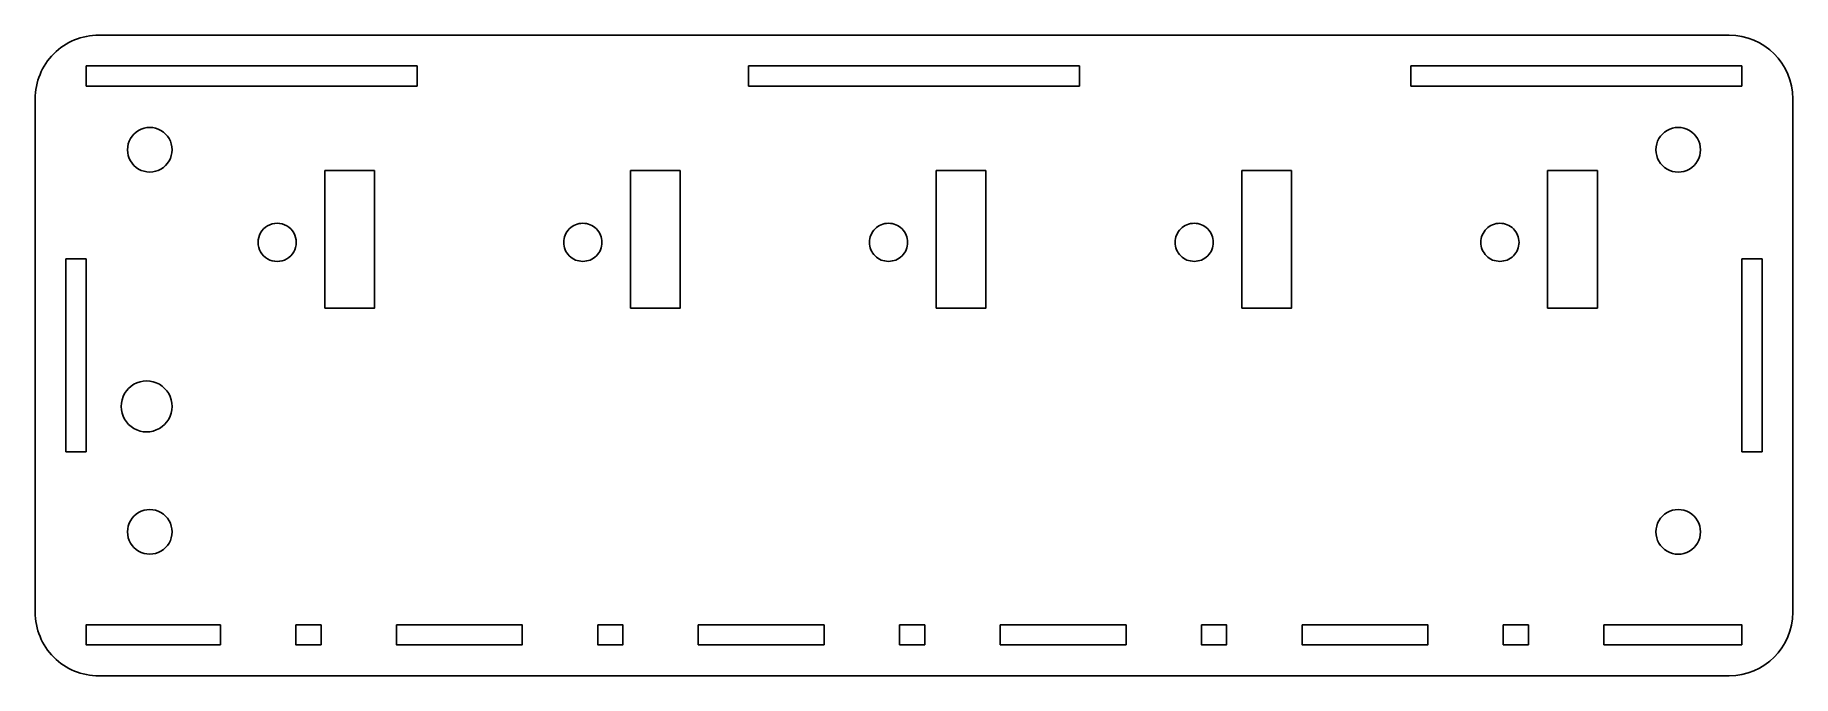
# Model space of a CAD drawing. Extents: x 50 to 188, y 86 to 136.
import ezdxf

# ---------------------------------------------------------------- set-up
doc = ezdxf.new("R2010")
doc.units = 0
doc.layers.add('Layer_1', color=7, linetype='CONTINUOUS')

msp = doc.modelspace()

# ---------------------------------------------------------------- linework, layer by layer
at = {"layer": 'Layer_1', "color": 7}
for points in [[(182.68453, 136.2783), (54.684523, 136.2783)], [(53.684528, 133.8783), (79.684526, 133.8783)], [(53.684528, 133.8783), (53.684528, 132.2783)], [(79.684526, 133.8783), (79.684526, 132.2783)], [(105.68453, 133.8783), (131.68453, 133.8783)], [(105.68453, 133.8783), (105.68453, 132.2783)], [(131.68453, 133.8783), (131.68453, 132.2783)], [(157.68452, 133.8783), (183.68452, 133.8783)], [(157.68452, 133.8783), (157.68452, 132.2783)], [(183.68452, 133.8783), (183.68452, 132.2783)], [(49.684528, 131.2783), (49.684528, 90.9717)], [(53.684528, 132.2783), (79.684526, 132.2783)], [(105.68453, 132.2783), (131.68453, 132.2783)], [(157.68452, 132.2783), (183.68452, 132.2783)], [(187.68452, 90.9717), (187.68452, 131.2783)], [(52.084524, 118.72277), (53.684528, 118.72277)], [(52.084524, 103.56723), (52.084524, 118.72277)], [(52.084524, 103.56723), (53.684528, 103.56723), (53.684528, 118.72277)], [(183.68452, 118.72277), (185.28453, 118.72277)], [(183.68452, 103.56723), (183.68452, 118.72277)], [(185.28453, 103.56723), (185.28453, 118.72277)], [(183.68452, 103.56723), (185.28453, 103.56723)], [(54.684523, 85.9717), (182.68453, 85.9717)]]:
    msp.add_lwpolyline(points, dxfattribs=at)
for points in [[(60.434527, 127.2783)], [(180.43452, 127.2783)], [(76.334525, 125.6433), (72.434527, 125.6433), (72.434527, 114.8433), (76.334525, 114.8433)], [(100.33453, 125.6433), (96.434527, 125.6433), (96.434527, 114.8433), (100.33453, 114.8433)], [(124.33453, 125.6433), (120.43453, 125.6433), (120.43453, 114.8433), (124.33453, 114.8433)], [(148.33453, 125.6433), (144.43453, 125.6433), (144.43453, 114.8433), (148.33453, 114.8433)], [(172.33452, 125.6433), (168.43452, 125.6433), (168.43452, 114.8433), (172.33452, 114.8433)], [(70.184526, 120.0083)], [(92.684526, 118.5083)], [(116.68453, 118.5083)], [(140.68453, 118.5083)], [(164.68452, 118.5083)], [(60.434527, 107.1283)], [(60.434527, 97.2783)], [(180.43452, 97.2783)], [(64.229372, 88.4117), (64.229372, 89.9717), (53.684528, 89.9717), (53.684528, 88.4117)], [(70.149678, 89.9717), (70.149678, 88.4117), (72.129373, 88.4117), (72.129373, 89.9717)], [(78.049679, 89.9717), (78.049679, 88.4117), (87.929374, 88.4117), (87.929374, 89.9717)], [(93.84968, 89.9717), (93.84968, 88.4117), (95.829372, 88.4117), (95.829372, 89.9717)], [(101.74968, 89.9717), (101.74968, 88.4117), (111.62937, 88.4117), (111.62937, 89.9717)], [(117.54968, 89.9717), (117.54968, 88.4117), (119.52937, 88.4117), (119.52937, 89.9717)], [(125.44968, 89.9717), (125.44968, 88.4117), (135.32937, 88.4117), (135.32937, 89.9717)], [(141.24968, 89.9717), (141.24968, 88.4117), (143.22938, 88.4117), (143.22938, 89.9717)], [(149.14968, 89.9717), (149.14968, 88.4117), (159.02937, 88.4117), (159.02937, 89.9717)], [(164.94968, 89.9717), (164.94968, 88.4117), (166.92937, 88.4117), (166.92937, 89.9717)], [(183.68452, 88.4117), (183.68452, 89.9717), (172.84968, 89.9717), (172.84968, 88.4117)]]:
    msp.add_lwpolyline(points, close=True, dxfattribs=at)
for points in [[(54.684526, 136.2783), (53.358443, 136.2783), (52.086674, 135.751516), (51.148991, 134.813834)], [(187.68452, 131.2783), (187.68452, 134.039724), (185.445944, 136.2783), (182.68452, 136.2783)], [(51.148991, 134.813834), (50.211309, 133.876152), (49.684525, 132.604383), (49.684525, 131.2783)], [(57.809145, 128.794947), (57.267499, 128.482046), (56.934054, 127.90383), (56.934527, 127.2783)], [(59.559909, 128.794947), (59.018263, 129.107849), (58.350791, 129.107849), (57.809145, 128.794947)], [(60.434527, 127.2783), (60.435, 127.90383), (60.101555, 128.482046), (59.559909, 128.794947)], [(177.80833, 128.797295), (177.266271, 128.483767), (176.933048, 127.904499), (176.93453, 127.2783)], [(179.56072, 128.797295), (179.018661, 129.110823), (178.350389, 129.110823), (177.80833, 128.797295)], [(180.43452, 127.2783), (180.436002, 127.904499), (180.102779, 128.483767), (179.56072, 128.797295)], [(56.934527, 127.2783), (56.934054, 126.65277), (57.267499, 126.074554), (57.809145, 125.761653)], [(59.559909, 125.761653), (60.101555, 126.074554), (60.435, 126.65277), (60.434527, 127.2783)], [(176.93453, 127.2783), (176.933048, 126.652101), (177.266271, 126.072833), (177.80833, 125.759305)], [(179.56072, 125.759305), (180.102779, 126.072833), (180.436002, 126.652101), (180.43452, 127.2783)], [(57.809145, 125.761653), (58.350791, 125.448751), (59.018263, 125.448751), (59.559909, 125.761653)], [(177.80833, 125.759305), (178.350389, 125.445777), (179.018661, 125.445777), (179.56072, 125.759305)], [(69.43488, 121.308359), (68.970599, 121.57658), (68.398454, 121.57658), (67.934173, 121.308359)], [(92.684526, 121.5083), (92.488203, 121.5083), (92.291879, 121.4692), (92.110502, 121.39412)], [(93.258553, 121.39412), (93.077173, 121.46922), (92.88085, 121.5083), (92.684526, 121.5083)], [(116.68453, 121.5083), (116.4882, 121.5083), (116.29188, 121.4692), (116.1105, 121.39412)], [(117.25855, 121.39412), (117.07717, 121.46922), (116.88085, 121.5083), (116.68453, 121.5083)], [(140.68453, 121.5083), (140.4882, 121.5083), (140.29188, 121.4692), (140.1105, 121.39412)], [(141.25855, 121.39412), (141.07717, 121.46922), (140.88085, 121.5083), (140.68453, 121.5083)], [(164.68452, 121.5083), (164.4882, 121.5083), (164.29188, 121.4692), (164.1105, 121.39412)], [(165.25855, 121.39412), (165.07717, 121.46922), (164.88085, 121.5083), (164.68452, 121.5083)], [(67.934173, 121.308359), (67.469892, 121.040137), (67.184089, 120.54449), (67.184527, 120.0083)], [(70.184526, 120.0083), (70.184964, 120.54449), (69.899161, 121.040137), (69.43488, 121.308359)], [(91.298708, 120.58233), (91.223578, 120.40098), (91.184527, 120.20474), (91.184527, 120.0083)], [(91.623867, 121.06896), (91.485046, 120.93013), (91.373836, 120.76367), (91.298708, 120.58233)], [(92.110502, 121.39412), (91.929122, 121.31902), (91.762689, 121.20779), (91.623867, 121.06896)], [(93.745185, 121.06896), (93.606366, 121.20779), (93.43993, 121.31899), (93.258553, 121.39412)], [(94.070345, 120.58233), (93.995215, 120.76367), (93.884007, 120.93013), (93.745185, 121.06896)], [(94.184526, 120.0083), (94.184526, 120.20474), (94.145476, 120.40098), (94.070345, 120.58233)], [(115.29871, 120.58233), (115.22361, 120.40098), (115.18453, 120.20474), (115.18453, 120.0083)], [(115.62387, 121.06896), (115.48505, 120.93013), (115.37384, 120.76367), (115.29871, 120.58233)], [(116.1105, 121.39412), (115.92912, 121.31902), (115.76269, 121.20779), (115.62387, 121.06896)], [(117.74519, 121.06896), (117.60637, 121.20779), (117.43993, 121.31899), (117.25855, 121.39412)], [(118.07035, 120.58233), (117.99525, 120.76367), (117.88401, 120.93013), (117.74519, 121.06896)], [(118.18453, 120.0083), (118.18453, 120.20474), (118.14553, 120.40098), (118.07035, 120.58233)], [(139.29871, 120.58233), (139.22361, 120.40098), (139.18453, 120.20474), (139.18453, 120.0083)], [(139.62386, 121.06896), (139.48505, 120.93013), (139.37384, 120.76367), (139.29871, 120.58233)], [(140.1105, 121.39412), (139.92912, 121.31902), (139.76269, 121.20779), (139.62386, 121.06896)], [(141.74519, 121.06896), (141.60637, 121.20779), (141.43993, 121.31899), (141.25855, 121.39412)], [(142.07034, 120.58233), (141.99524, 120.76367), (141.88401, 120.93013), (141.74519, 121.06896)], [(142.18453, 120.0083), (142.18453, 120.20474), (142.14543, 120.40098), (142.07034, 120.58233)], [(163.2987, 120.58233), (163.2236, 120.40098), (163.18453, 120.20474), (163.18453, 120.0083)], [(163.62386, 121.06896), (163.48504, 120.93013), (163.37384, 120.76367), (163.2987, 120.58233)], [(164.1105, 121.39412), (163.92912, 121.31902), (163.76269, 121.20779), (163.62386, 121.06896)], [(165.74518, 121.06896), (165.60636, 121.20779), (165.43993, 121.31899), (165.25855, 121.39412)], [(166.07034, 120.58233), (165.99524, 120.76367), (165.88401, 120.93013), (165.74518, 121.06896)], [(166.18452, 120.0083), (166.18452, 120.20474), (166.14552, 120.40098), (166.07034, 120.58233)], [(67.184527, 120.0083), (67.184089, 119.47211), (67.469892, 118.976463), (67.934173, 118.708241)], [(67.934173, 118.708241), (68.398454, 118.44002), (68.970599, 118.44002), (69.43488, 118.708241)], [(69.43488, 118.708241), (69.899161, 118.976463), (70.184964, 119.47211), (70.184526, 120.0083)], [(91.184527, 120.0083), (91.184527, 119.81186), (91.223577, 119.61522), (91.298708, 119.43428)], [(91.298708, 119.43428), (91.373838, 119.25333), (91.485046, 119.08808), (91.623867, 118.94764)], [(91.623867, 118.94764), (91.762689, 118.8072), (91.929122, 118.69157), (92.110502, 118.62248)], [(93.258553, 118.62248), (93.43993, 118.69158), (93.606366, 118.8072), (93.745185, 118.94764)], [(93.745185, 118.94764), (93.884007, 119.08808), (93.995214, 119.25333), (94.070345, 119.43428)], [(94.070345, 119.43428), (94.145475, 119.61522), (94.184526, 119.81186), (94.184526, 120.0083)], [(115.18453, 120.0083), (115.18453, 119.81186), (115.22363, 119.61522), (115.29871, 119.43428)], [(115.29871, 119.43428), (115.37381, 119.25333), (115.48505, 119.08808), (115.62387, 118.94764)], [(115.62387, 118.94764), (115.76269, 118.8072), (115.92912, 118.69157), (116.1105, 118.62248)], [(117.25855, 118.62248), (117.43993, 118.69158), (117.60637, 118.8072), (117.74519, 118.94764)], [(117.74519, 118.94764), (117.88401, 119.08808), (117.99522, 119.25333), (118.07035, 119.43428)], [(118.07035, 119.43428), (118.14545, 119.61522), (118.18453, 119.81186), (118.18453, 120.0083)], [(139.18453, 120.0083), (139.18453, 119.81186), (139.22363, 119.61522), (139.29871, 119.43428)], [(139.29871, 119.43428), (139.37381, 119.25333), (139.48505, 119.08808), (139.62386, 118.94764)], [(139.62386, 118.94764), (139.76269, 118.8072), (139.92912, 118.69157), (140.1105, 118.62248)], [(141.25855, 118.62248), (141.43993, 118.69158), (141.60637, 118.8072), (141.74519, 118.94764)], [(141.74519, 118.94764), (141.88401, 119.08808), (141.99522, 119.25333), (142.07034, 119.43428)], [(142.07034, 119.43428), (142.14544, 119.61522), (142.18453, 119.81186), (142.18453, 120.0083)], [(163.18453, 120.0083), (163.18453, 119.81186), (163.22363, 119.61522), (163.2987, 119.43428)], [(163.2987, 119.43428), (163.3738, 119.25333), (163.48504, 119.08808), (163.62386, 118.94764)], [(163.62386, 118.94764), (163.76269, 118.8072), (163.92912, 118.69157), (164.1105, 118.62248)], [(165.25855, 118.62248), (165.43993, 118.69158), (165.60636, 118.8072), (165.74518, 118.94764)], [(165.74518, 118.94764), (165.88401, 119.08808), (165.99521, 119.25333), (166.07034, 119.43428)], [(166.07034, 119.43428), (166.14544, 119.61522), (166.18452, 119.81186), (166.18452, 120.0083)], [(92.110502, 118.62248), (92.291879, 118.55338), (92.488203, 118.53088), (92.684526, 118.5083)], [(92.684526, 118.5083), (92.88085, 118.5308), (93.077173, 118.5534), (93.258553, 118.62248)], [(116.1105, 118.62248), (116.29188, 118.55338), (116.4882, 118.53088), (116.68453, 118.5083)], [(116.68453, 118.5083), (116.88085, 118.5308), (117.07717, 118.5534), (117.25855, 118.62248)], [(140.1105, 118.62248), (140.29188, 118.55338), (140.4882, 118.53088), (140.68453, 118.5083)], [(140.68453, 118.5083), (140.88085, 118.5308), (141.07717, 118.5534), (141.25855, 118.62248)], [(164.1105, 118.62248), (164.29188, 118.55338), (164.4882, 118.53088), (164.68452, 118.5083)], [(164.68452, 118.5083), (164.88085, 118.5308), (165.07717, 118.5534), (165.25855, 118.62248)], [(59.434936, 108.861529), (58.815926, 109.219109), (58.053129, 109.219109), (57.434119, 108.861529)], [(57.434119, 108.861529), (56.81511, 108.503949), (56.434023, 107.843168), (56.434528, 107.1283)], [(60.434527, 107.1283), (60.435032, 107.843168), (60.053945, 108.503949), (59.434936, 108.861529)], [(56.434528, 107.1283), (56.434023, 106.413432), (56.81511, 105.752651), (57.434119, 105.395071)], [(59.434936, 105.395071), (60.053945, 105.752651), (60.435032, 106.413432), (60.434527, 107.1283)], [(57.434119, 105.395071), (58.053129, 105.037491), (58.815926, 105.037491), (59.434936, 105.395071)], [(57.809145, 98.794947), (57.267499, 98.482046), (56.934054, 97.90383), (56.934527, 97.2783)], [(59.559909, 98.794947), (59.018263, 99.107849), (58.350791, 99.107849), (57.809145, 98.794947)], [(60.434527, 97.2783), (60.435, 97.90383), (60.101555, 98.482046), (59.559909, 98.794947)], [(177.80833, 98.797295), (177.266271, 98.483767), (176.933048, 97.904499), (176.93453, 97.2783)], [(179.56072, 98.797295), (179.018661, 99.110823), (178.350389, 99.110823), (177.80833, 98.797295)], [(180.43452, 97.2783), (180.436002, 97.904499), (180.102779, 98.483767), (179.56072, 98.797295)], [(56.934527, 97.2783), (56.934054, 96.65277), (57.267499, 96.074554), (57.809145, 95.761653)], [(59.559909, 95.761653), (60.101555, 96.074554), (60.435, 96.65277), (60.434527, 97.2783)], [(176.93453, 97.2783), (176.933048, 96.652101), (177.266271, 96.072833), (177.80833, 95.759305)], [(179.56072, 95.759305), (180.102779, 96.072833), (180.436002, 96.652101), (180.43452, 97.2783)], [(57.809145, 95.761653), (58.350791, 95.448751), (59.018263, 95.448751), (59.559909, 95.761653)], [(177.80833, 95.759305), (178.350389, 95.445777), (179.018661, 95.445777), (179.56072, 95.759305)], [(49.684525, 90.9717), (49.684525, 89.645617), (50.211309, 88.373848), (51.148991, 87.436166)], [(182.68452, 85.9717), (185.445944, 85.9717), (187.68452, 88.210276), (187.68452, 90.9717)], [(51.148991, 87.436166), (52.086674, 86.498484), (53.358443, 85.9717), (54.684526, 85.9717)]]:
    msp.add_open_spline(points, degree=3, dxfattribs=at)

doc.saveas('drawing.dxf')
